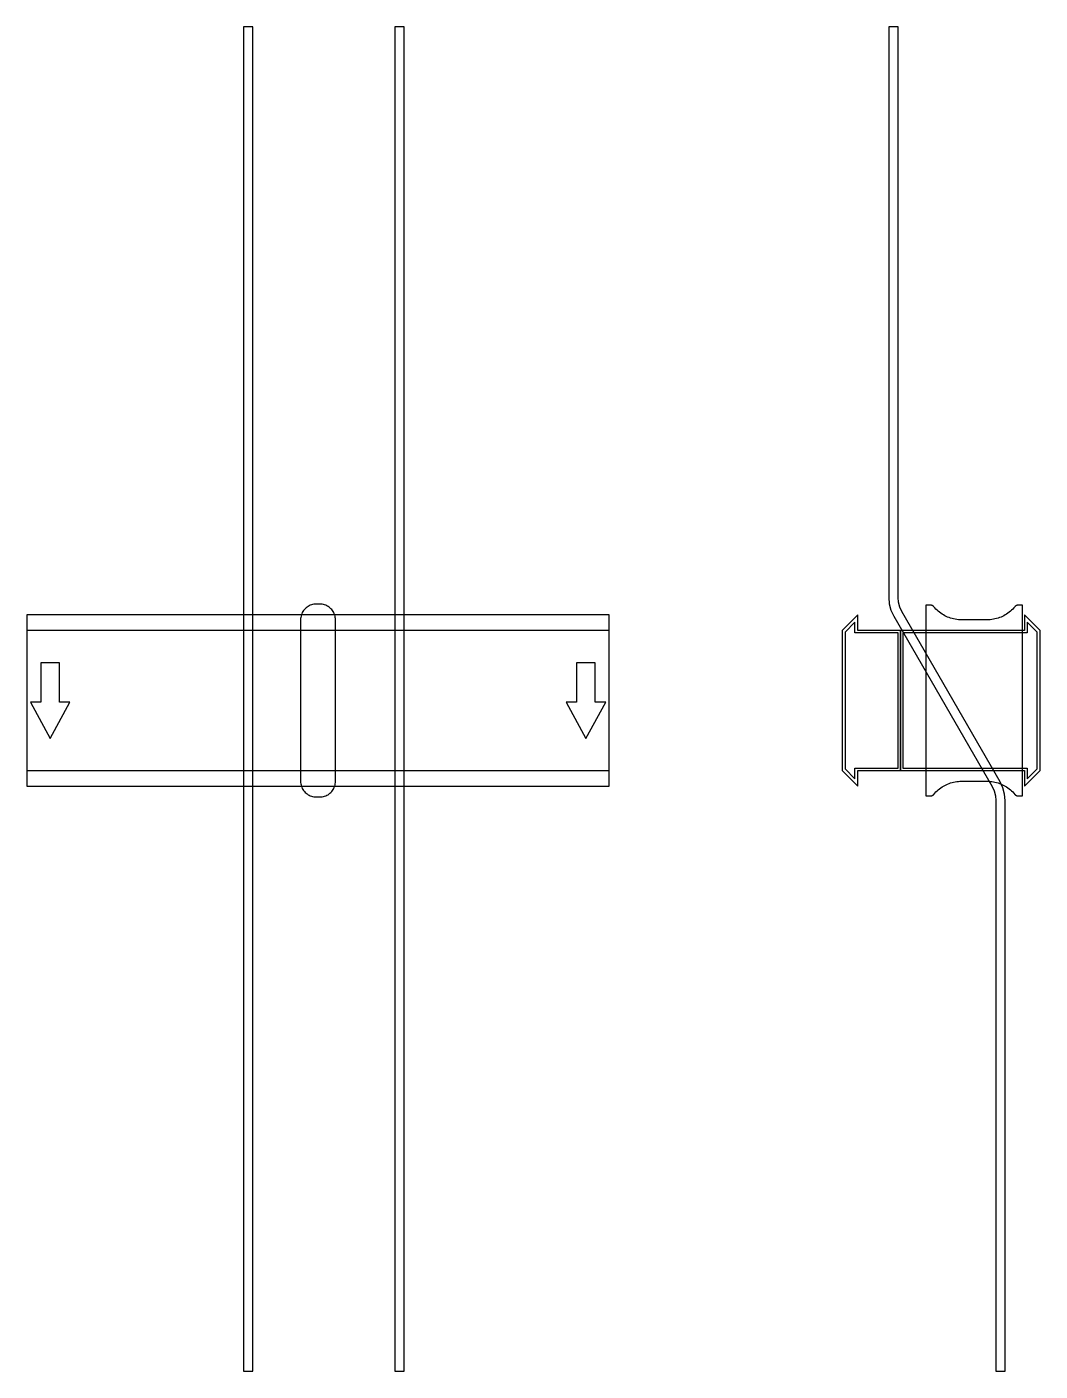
# Model space of a CAD drawing. Extents: x 0 to 870, y -576 to 578.
import ezdxf

# ---------------------------------------------------------------- set-up
doc = ezdxf.new("R2010")
doc.units = 0
doc.layers.add('Halfen', color=7, linetype='CONTINUOUS')

msp = doc.modelspace()

# ---------------------------------------------------------------- linework, layer by layer
at = {"layer": 'Halfen', "color": 7}
for points in [[(194, -575.609), (194, 578.25), (186, 578.25), (186, -575.609)], [(324, -575.609), (324, 578.25), (316, 578.25), (316, -575.609)], [(840, -575.609), (840, -85.856), (839.514, -80.3), (838.07, -74.912), (835.713, -69.856), (751.215, 76.497), (749.447, 80.289), (748.365, 84.33), (748, 88.497), (748, 578.25), (740, 578.25), (740, 88.497), (740.486, 82.941), (741.93, 77.553), (744.287, 72.497), (828.785, -73.856), (830.553, -77.648), (831.635, -81.689), (832, -85.856), (832, -575.609)], [(265, -69.3), (265, -56.8), (265, 69.3), (264.958, 70.359), (264.834, 71.412), (264.627, 72.452), (264.339, 73.472), (263.972, 74.466), (263.529, 75.429), (263.011, 76.354), (262.422, 77.235), (261.765, 78.068), (261.046, 78.846), (260.268, 79.565), (259.435, 80.222), (258.554, 80.811), (257.629, 81.329), (256.666, 81.772), (255.672, 82.139), (254.652, 82.427), (253.612, 82.634), (252.559, 82.758), (251.5, 82.8), (248.5, 82.8), (247.441, 82.758), (246.388, 82.634), (245.348, 82.427), (244.328, 82.139), (243.334, 81.772), (242.371, 81.329), (241.446, 80.811), (240.565, 80.222), (239.732, 79.565), (238.954, 78.846), (238.235, 78.068), (237.578, 77.235), (236.989, 76.354), (236.471, 75.429), (236.028, 74.466), (235.661, 73.472), (235.373, 72.452), (235.166, 71.412), (235.042, 70.359), (235, 69.3), (235, -56.8), (235, -69.3), (235.042, -70.359), (235.166, -71.412), (235.373, -72.452), (235.661, -73.472), (236.028, -74.466), (236.471, -75.429), (236.989, -76.354), (237.578, -77.235), (238.235, -78.068), (238.954, -78.846), (239.732, -79.565), (240.565, -80.222), (241.446, -80.811), (242.371, -81.329), (243.334, -81.772), (244.328, -82.139), (245.348, -82.427), (246.388, -82.634), (247.441, -82.758), (248.5, -82.8), (251.5, -82.8), (252.559, -82.758), (253.612, -82.634), (254.652, -82.427), (255.672, -82.139), (256.666, -81.772), (257.629, -81.329), (258.554, -80.811), (259.435, -80.222), (260.268, -79.565), (261.046, -78.846), (261.765, -78.068), (262.422, -77.235), (263.011, -76.354), (263.529, -75.429), (263.972, -74.466), (264.339, -73.472), (264.627, -72.452), (264.834, -71.412), (264.958, -70.359), (265, -69.3)], [(855, -81.8), (855, 81.8), (851, 81.8), (850.846, 81.797), (850.691, 81.786), (850.538, 81.769), (850.385, 81.746), (850.234, 81.715), (850.084, 81.678), (849.936, 81.634), (849.789, 81.584), (849.646, 81.527), (849.505, 81.464), (849.366, 81.395), (849.231, 81.32), (849.1, 81.239), (848.972, 81.153), (848.848, 81.06), (848.728, 80.963), (848.613, 80.86), (848.502, 80.752), (848.397, 80.639), (848.296, 80.522), (847.41, 79.491), (846.479, 78.5), (845.505, 77.551), (844.491, 76.646), (843.437, 75.787), (842.347, 74.975), (841.222, 74.211), (840.064, 73.499), (838.876, 72.838), (837.66, 72.23), (836.418, 71.676), (835.153, 71.178), (833.867, 70.736), (832.563, 70.351), (831.243, 70.024), (829.911, 69.756), (828.567, 69.547), (827.216, 69.397), (825.859, 69.307), (824.5, 69.277), (802.5, 69.277), (801.141, 69.307), (799.784, 69.397), (798.433, 69.547), (797.089, 69.756), (795.757, 70.024), (794.437, 70.351), (793.133, 70.736), (791.847, 71.178), (790.582, 71.676), (789.34, 72.23), (788.124, 72.838), (786.936, 73.499), (785.778, 74.211), (784.653, 74.975), (783.563, 75.787), (782.509, 76.646), (781.495, 77.551), (780.521, 78.5), (779.59, 79.491), (778.704, 80.522), (778.603, 80.639), (778.498, 80.752), (778.387, 80.86), (778.272, 80.963), (778.152, 81.06), (778.028, 81.153), (777.9, 81.239), (777.769, 81.32), (777.634, 81.395), (777.495, 81.464), (777.354, 81.527), (777.211, 81.584), (777.064, 81.634), (776.916, 81.678), (776.766, 81.715), (776.615, 81.746), (776.462, 81.769), (776.309, 81.786), (776.154, 81.797), (776, 81.8), (772, 81.8), (772, -81.8), (776, -81.8), (776.154, -81.797), (776.309, -81.786), (776.462, -81.769), (776.615, -81.746), (776.766, -81.715), (776.916, -81.678), (777.064, -81.634), (777.211, -81.584), (777.354, -81.527), (777.495, -81.464), (777.634, -81.395), (777.769, -81.32), (777.9, -81.239), (778.028, -81.153), (778.152, -81.06), (778.272, -80.963), (778.387, -80.86), (778.498, -80.752), (778.603, -80.639), (778.704, -80.522), (779.59, -79.491), (780.521, -78.5), (781.495, -77.551), (782.509, -76.646), (783.563, -75.787), (784.653, -74.975), (785.778, -74.211), (786.936, -73.499), (788.124, -72.838), (789.34, -72.23), (790.582, -71.676), (791.847, -71.178), (793.133, -70.736), (794.437, -70.351), (795.757, -70.024), (797.089, -69.756), (798.433, -69.547), (799.784, -69.397), (801.141, -69.307), (802.5, -69.277), (824.5, -69.277), (825.859, -69.307), (827.216, -69.397), (828.567, -69.547), (829.911, -69.756), (831.243, -70.024), (832.563, -70.351), (833.867, -70.736), (835.153, -71.178), (836.418, -71.676), (837.66, -72.23), (838.876, -72.838), (840.064, -73.499), (841.222, -74.211), (842.347, -74.975), (843.437, -75.787), (844.491, -76.646), (845.505, -77.551), (846.479, -78.5), (847.41, -79.491), (848.296, -80.522), (848.397, -80.639), (848.502, -80.752), (848.613, -80.86), (848.728, -80.963), (848.848, -81.06), (848.972, -81.153), (849.1, -81.239), (849.231, -81.32), (849.366, -81.395), (849.505, -81.464), (849.646, -81.527), (849.789, -81.584), (849.936, -81.634), (850.084, -81.678), (850.234, -81.715), (850.385, -81.746), (850.538, -81.769), (850.691, -81.786), (850.846, -81.797), (851, -81.8)], [(0, -73.5), (500, -73.5), (500, 73.5), (0, 73.5)], [(750, -60), (750, 60), (713.5, 60), (713.5, 73.5), (700, 60), (700, -60), (713.5, -73.5), (713.5, -60)], [(870, -60), (870, 60), (856.5, 73.5), (856.5, 60), (750, 60), (750, -60), (856.5, -60), (856.5, -73.5)], [(0, -60), (500, -60), (500, 60), (0, 60)], [(748, -58), (748, 58), (711, 58), (711, 67.25), (702.5, 58.75), (702.5, -58.75), (711, -67.25), (711, -58)], [(867.5, -58.75), (867.5, 58.75), (859, 67.25), (859, 58), (752, 58), (752, -58), (859, -58), (859, -67.25)], [(20, -32.5), (37, -1.5), (28, -1.5), (28, 32.5), (12, 32.5), (12, -1.5), (3, -1.5)], [(480, -32.5), (497, -1.5), (488, -1.5), (488, 32.5), (472, 32.5), (472, -1.5), (463, -1.5)]]:
    msp.add_lwpolyline(points, close=True, dxfattribs=at)

doc.saveas('drawing.dxf')
